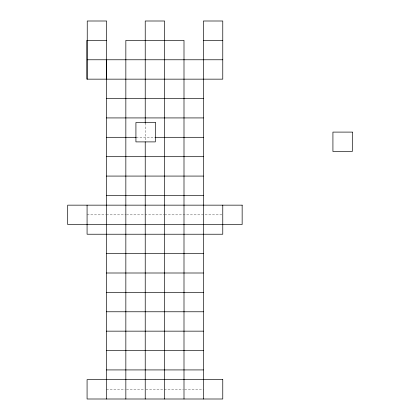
<?xml version="1.0" encoding="UTF-8"?>
<svg xmlns="http://www.w3.org/2000/svg" width="420" height="420" viewBox="0 0 420 420"><rect width="100%" height="100%" fill="white"/><g stroke="black" fill="none" stroke-linecap="round" stroke-linejoin="round"><path stroke-width="0.32" stroke-dasharray="2.1 1.58" d="M136.185 137.309L154.277 137.309M87.077 214.846L105.814 214.846M106.46 214.846L125.843 214.846M126.493 214.846L163.968 214.846M164.614 214.846L222.768 214.846M106.46 389.308L125.197 389.308M126.493 389.308L144.585 389.308M145.877 389.308L183.351 389.308M184.643 389.308L203.385 389.308M145.231 123.092L145.231 141.183"/><path stroke-width="0.63" d="M87.218 40.383L106.627 40.383M203.385 40.383L222.768 40.383M87.218 59.771L222.768 59.771M106.46 98.537L203.385 98.537M106.46 117.926L203.385 117.926M106.46 137.309L136.185 137.309M154.922 137.309L203.385 137.309M106.46 156.691L203.385 156.691M106.46 176.075L203.385 176.075M106.46 195.463L203.385 195.463M106.46 253.617L203.385 253.617M106.46 273L203.385 273M106.46 292.383L203.385 292.383M106.46 311.771L203.385 311.771M106.46 331.154L203.385 331.154M106.46 350.537L203.385 350.537M106.46 369.925L203.385 369.925M222.768 205.154L222.768 234.229L87.077 234.229L87.077 205.154M203.385 399L203.385 21L222.768 21L222.768 79.154L86.83 79.154L86.83 40.383M183.997 399L183.997 40.383L125.843 40.383L125.843 399M164.614 399L164.614 21L145.231 21L145.231 123.092M145.231 141.829L145.231 399M106.607 79.154L106.627 21L87.239 21L87.239 79.154M106.46 59.771L106.46 399M155.311 122.514L135.922 122.514L135.922 141.897L155.311 141.897L155.311 122.514M352.306 132.101L332.923 132.101L332.923 151.489L352.306 151.489L352.306 132.101M242.151 205.154L67.694 205.154L67.694 224.537L242.151 224.537L242.151 205.154M222.768 379.617L87.077 379.617L87.077 399L222.768 399L222.768 379.617"/></g></svg>
